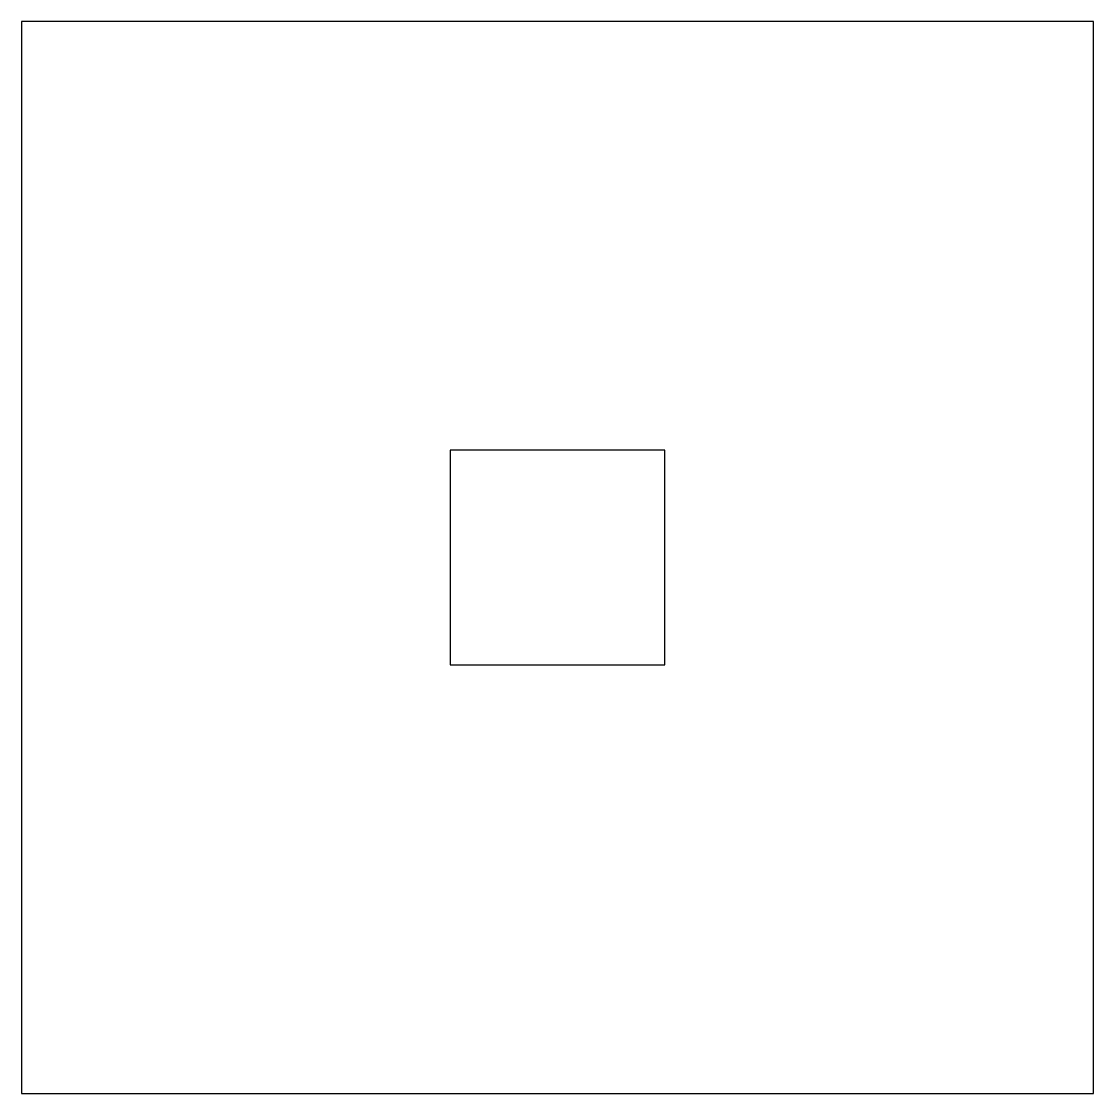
# Model space of a CAD drawing. Header units: millimetres. Extents: x 10 to 110, y 10 to 110.
import ezdxf

# ---------------------------------------------------------------- set-up
doc = ezdxf.new("R2010")
doc.units = ezdxf.units.MM

msp = doc.modelspace()

# ---------------------------------------------------------------- linework, layer by layer
for p, q in [((110, 110), (10, 110)), ((10, 110), (10, 10)), ((110, 10), (110, 110)), ((70, 70), (50, 70)), ((50, 70), (50, 50)), ((70, 50), (70, 70)), ((50, 50), (70, 50)), ((10, 10), (110, 10))]:
    msp.add_line(p, q)

doc.saveas('drawing.dxf')
